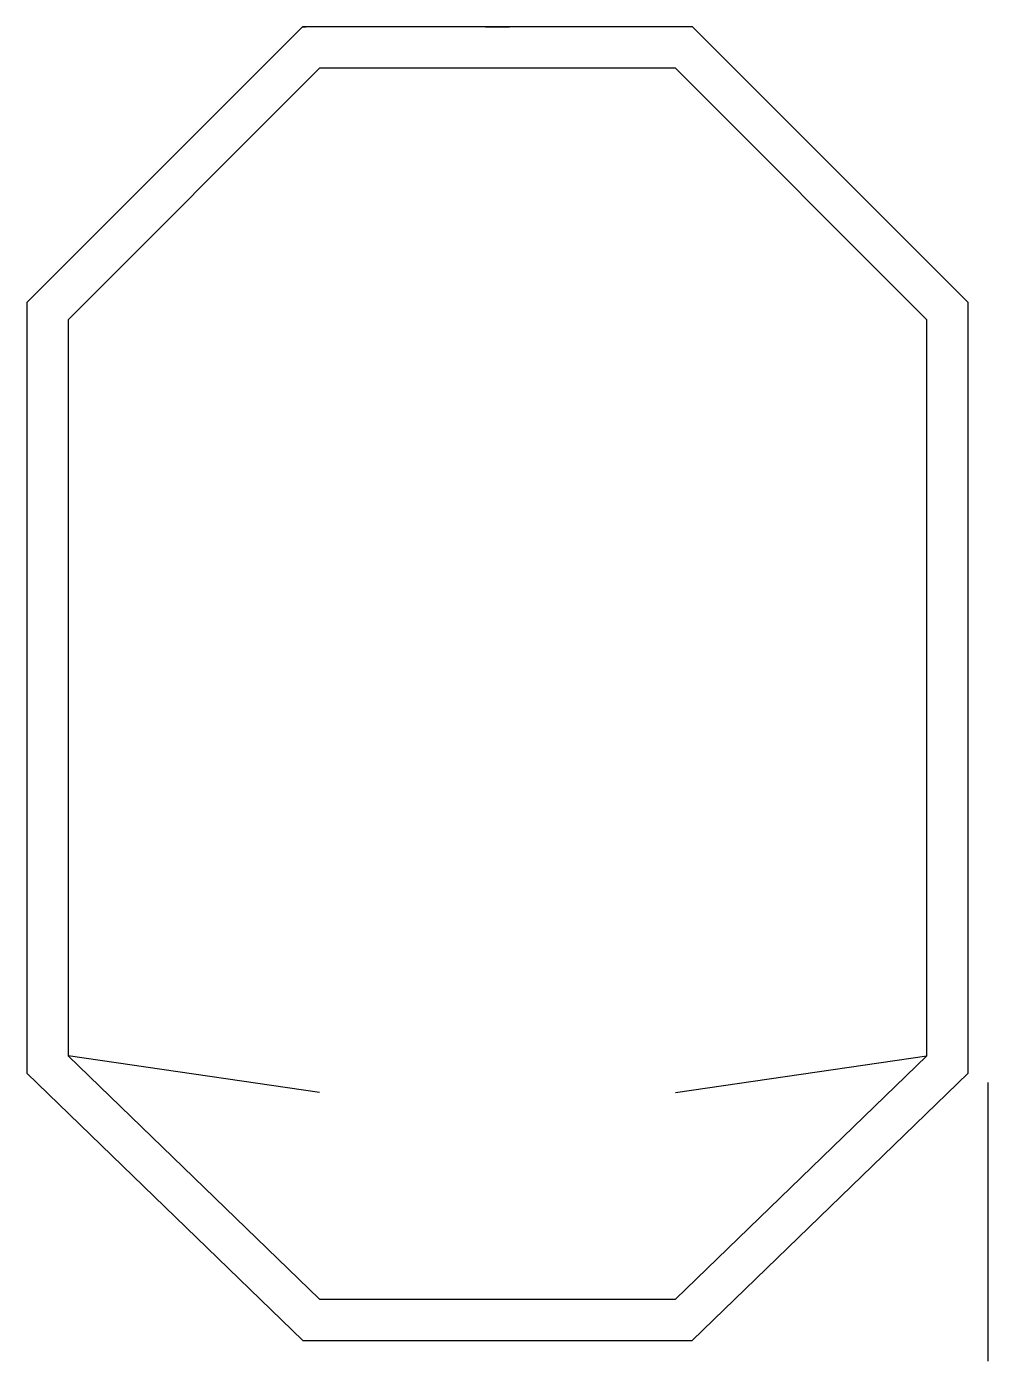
# Model space of a CAD drawing. Header units: millimetres. Extents: x -213 to -73, y -24 to 170.
import ezdxf

# ---------------------------------------------------------------- set-up
doc = ezdxf.new("R2010")
doc.units = ezdxf.units.MM

msp = doc.modelspace()

# ---------------------------------------------------------------- linework, layer by layer
at = {"extrusion": (1.37193e-15, 1, -1.22465e-16)}
for p, q in [((-172.95, 169.94, 101.6), (-172.45, 169.94, 101.6)), ((-118.8, 15.22, 11.6), (-82.27, 20.58, 11.6))]:
    msp.add_line(p, q, dxfattribs=at)
for p, q in [((-116.31, 169.94, 56.6), (-172.95, 169.94, 56.6)), ((-170.46, 15.22, 101.6), (-206.99, 20.58, 101.6)), ((-170.46, 15.22, 11.6), (-206.99, 20.58, 11.6)), ((-73.36, -23.78, 9.26), (-73.36, 16.68, 9.26)), ((-172.89, -20.78, 38.4), (-116.37, -20.78, 38.4)), ((-172.89, -20.78, 74.8), (-116.37, -20.78, 74.8)), ((-165.63, -20.78, 11.6), (-165.63, -20.78, 101.6)), ((-155.63, -20.78, 11.6), (-155.63, -20.78, 101.6)), ((-133.63, -20.78, 11.6), (-133.63, -20.78, 101.6)), ((-123.63, -20.78, 11.6), (-123.63, -20.78, 101.6))]:
    msp.add_line(p, q)
at = {"elevation": 11.6}
for points in [[(-172.95, 169.94), (-212.99, 129.9), (-212.99, 74), (-212.99, 18.04), (-172.89, -20.78), (-144.63, -20.78), (-116.37, -20.78), (-76.27, 18.04), (-76.27, 74), (-76.27, 129.9), (-116.31, 169.94), (-144.63, 169.94)], [(-170.46, 163.94), (-206.99, 127.41), (-206.99, 74), (-206.99, 20.58), (-170.46, -14.78), (-144.63, -14.78), (-118.8, -14.78), (-82.27, 20.58), (-82.27, 74), (-82.27, 127.41), (-118.8, 163.94), (-144.63, 163.94)]]:
    msp.add_lwpolyline(points, close=True, dxfattribs=at)
at = {"extrusion": (1.37193e-15, 1, -1.22465e-16)}
for centre in [(144.63, 58.35, 169.94), (144.63, 54.85, 169.94), (144.63, 61.85, 169.94), (144.63, 51.35, 169.94)]:
    msp.add_circle(centre, 1.75, dxfattribs=at)

doc.saveas('drawing.dxf')
